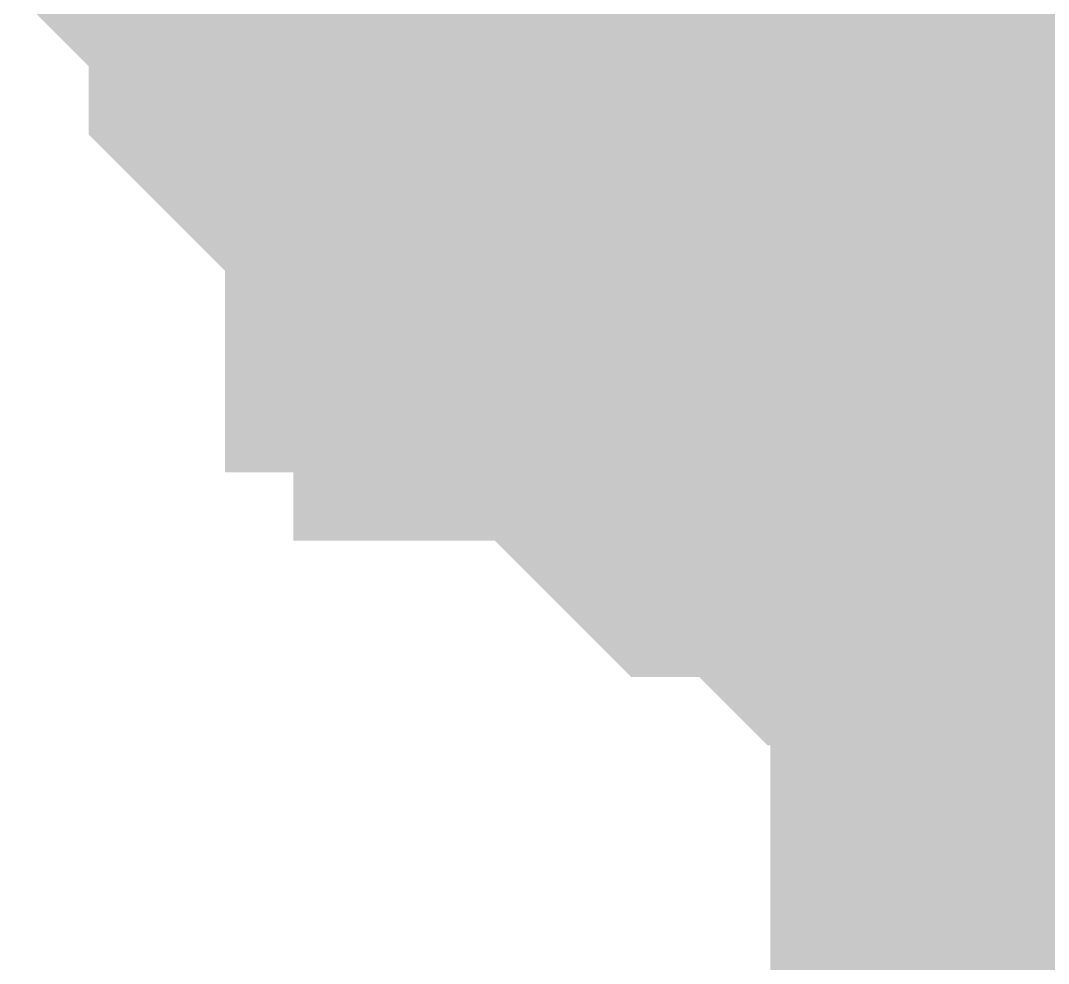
# Model space of a CAD drawing. Header units: inches. Extents: x 0 to 841, y 0 to 594.
# Drawn here: x 789.152 to 789.829, y 486.486 to 487.107 of the extents above; entities that cross this region are included whole.
import ezdxf

# ---------------------------------------------------------------- set-up
doc = ezdxf.new("R2010")
doc.units = ezdxf.units.IN
doc.layers.add('Sheet', color=255, linetype='Continuous')

msp = doc.modelspace()

# ---------------------------------------------------------------- linework, layer by layer
at = {"layer": 'Sheet'}
msp.add_lwpolyline([(789.74589, 487.49961, 0.508, 0.508, 1), (790.25389, 487.49961, 0.508, 0.508, 1)], format="xyseb", close=True, dxfattribs=at)
for points in [[(790.02077, 487.49864, 0.7493, 0.7493, 0), (790.02077, 481.97368, 0.7493, 0.7493, 0)], [(790.02077, 486.73503, 0.29972, 0.29972, 0), (789.97586, 486.73503, 0.29972, 0.29972, 0), (789.93094, 486.73503, 0.29972, 0.29972, 0), (789.88603, 486.73503, 0.29972, 0.29972, 0), (789.84111, 486.73503, 0.29972, 0.29972, 0), (789.84111, 486.73503, 0.29972, 0.29972, 0), (789.7962, 486.77995, 0.29972, 0.29972, 0), (789.75128, 486.77995, 0.29972, 0.29972, 0), (789.70637, 486.77995, 0.29972, 0.29972, 0), (789.66145, 486.82486, 0.29972, 0.29972, 0), (789.66145, 486.82486, 0.29972, 0.29972, 0), (789.61653, 486.82486, 0.29972, 0.29972, 0), (789.57162, 486.86978, 0.29972, 0.29972, 0), (789.57162, 486.86978, 0.29972, 0.29972, 0), (789.5267, 486.9147, 0.29972, 0.29972, 0), (789.48179, 486.9147, 0.29972, 0.29972, 0), (789.48179, 486.95962, 0.29972, 0.29972, 0), (789.43687, 486.95962, 0.29972, 0.29972, 0), (789.43687, 487.00454, 0.29972, 0.29972, 0), (789.39196, 487.04946, 0.29972, 0.29972, 0), (789.39196, 487.04946, 0.29972, 0.29972, 0), (789.34704, 487.09437, 0.29972, 0.29972, 0), (789.34704, 487.13929, 0.29972, 0.29972, 0), (789.34704, 487.13929, 0.29972, 0.29972, 0), (789.30213, 487.18421, 0.29972, 0.29972, 0), (789.30213, 487.22913, 0.29972, 0.29972, 0), (789.30213, 487.27405, 0.29972, 0.29972, 0)], [(790.02077, 486.73503, 0.29972, 0.29972, 0), (789.97586, 486.73503, 0.29972, 0.29972, 0), (789.93094, 486.73503, 0.29972, 0.29972, 0), (789.88603, 486.73503, 0.29972, 0.29972, 0), (789.84111, 486.73503, 0.29972, 0.29972, 0), (789.84111, 486.73503, 0.29972, 0.29972, 0), (789.7962, 486.77995, 0.29972, 0.29972, 0), (789.75128, 486.77995, 0.29972, 0.29972, 0), (789.70637, 486.77995, 0.29972, 0.29972, 0), (789.66145, 486.82486, 0.29972, 0.29972, 0), (789.66145, 486.82486, 0.29972, 0.29972, 0), (789.61653, 486.82486, 0.29972, 0.29972, 0), (789.57162, 486.86978, 0.29972, 0.29972, 0), (789.57162, 486.86978, 0.29972, 0.29972, 0), (789.5267, 486.9147, 0.29972, 0.29972, 0), (789.48179, 486.9147, 0.29972, 0.29972, 0), (789.48179, 486.95962, 0.29972, 0.29972, 0), (789.43687, 486.95962, 0.29972, 0.29972, 0), (789.43687, 487.00454, 0.29972, 0.29972, 0), (789.39196, 487.04946, 0.29972, 0.29972, 0), (789.39196, 487.04946, 0.29972, 0.29972, 0), (789.34704, 487.09437, 0.29972, 0.29972, 0), (789.34704, 487.13929, 0.29972, 0.29972, 0), (789.34704, 487.13929, 0.29972, 0.29972, 0), (789.30213, 487.18421, 0.29972, 0.29972, 0), (789.30213, 487.22913, 0.29972, 0.29972, 0), (789.30213, 487.27405, 0.29972, 0.29972, 0)], [(790.02077, 486.73503, 0.29972, 0.29972, 0), (789.97586, 486.73503, 0.29972, 0.29972, 0), (789.93094, 486.73503, 0.29972, 0.29972, 0), (789.88603, 486.73503, 0.29972, 0.29972, 0), (789.84111, 486.73503, 0.29972, 0.29972, 0), (789.84111, 486.73503, 0.29972, 0.29972, 0), (789.7962, 486.77995, 0.29972, 0.29972, 0), (789.75128, 486.77995, 0.29972, 0.29972, 0), (789.70637, 486.77995, 0.29972, 0.29972, 0), (789.66145, 486.82486, 0.29972, 0.29972, 0), (789.66145, 486.82486, 0.29972, 0.29972, 0), (789.61653, 486.82486, 0.29972, 0.29972, 0), (789.57162, 486.86978, 0.29972, 0.29972, 0), (789.57162, 486.86978, 0.29972, 0.29972, 0), (789.5267, 486.9147, 0.29972, 0.29972, 0), (789.48179, 486.9147, 0.29972, 0.29972, 0), (789.48179, 486.95962, 0.29972, 0.29972, 0), (789.43687, 486.95962, 0.29972, 0.29972, 0), (789.43687, 487.00454, 0.29972, 0.29972, 0), (789.39196, 487.04946, 0.29972, 0.29972, 0), (789.39196, 487.04946, 0.29972, 0.29972, 0), (789.34704, 487.09437, 0.29972, 0.29972, 0), (789.34704, 487.13929, 0.29972, 0.29972, 0), (789.34704, 487.13929, 0.29972, 0.29972, 0), (789.30213, 487.18421, 0.29972, 0.29972, 0), (789.30213, 487.22913, 0.29972, 0.29972, 0), (789.30213, 487.27405, 0.29972, 0.29972, 0)], [(790.02077, 486.73503, 0.29972, 0.29972, 0), (789.97586, 486.73503, 0.29972, 0.29972, 0), (789.93094, 486.73503, 0.29972, 0.29972, 0), (789.88603, 486.73503, 0.29972, 0.29972, 0), (789.84111, 486.73503, 0.29972, 0.29972, 0), (789.84111, 486.73503, 0.29972, 0.29972, 0), (789.7962, 486.77995, 0.29972, 0.29972, 0), (789.75128, 486.77995, 0.29972, 0.29972, 0), (789.70637, 486.77995, 0.29972, 0.29972, 0), (789.66145, 486.82486, 0.29972, 0.29972, 0), (789.66145, 486.82486, 0.29972, 0.29972, 0), (789.61653, 486.82486, 0.29972, 0.29972, 0), (789.57162, 486.86978, 0.29972, 0.29972, 0), (789.57162, 486.86978, 0.29972, 0.29972, 0), (789.5267, 486.9147, 0.29972, 0.29972, 0), (789.48179, 486.9147, 0.29972, 0.29972, 0), (789.48179, 486.95962, 0.29972, 0.29972, 0), (789.43687, 486.95962, 0.29972, 0.29972, 0), (789.43687, 487.00454, 0.29972, 0.29972, 0), (789.39196, 487.04946, 0.29972, 0.29972, 0), (789.39196, 487.04946, 0.29972, 0.29972, 0), (789.34704, 487.09437, 0.29972, 0.29972, 0), (789.34704, 487.13929, 0.29972, 0.29972, 0), (789.34704, 487.13929, 0.29972, 0.29972, 0), (789.30213, 487.18421, 0.29972, 0.29972, 0), (789.30213, 487.22913, 0.29972, 0.29972, 0), (789.30213, 487.27405, 0.29972, 0.29972, 0)], [(790.02077, 486.73503, 0.29972, 0.29972, 0), (789.97586, 486.73503, 0.29972, 0.29972, 0), (789.93094, 486.73503, 0.29972, 0.29972, 0), (789.88603, 486.73503, 0.29972, 0.29972, 0), (789.84111, 486.73503, 0.29972, 0.29972, 0), (789.84111, 486.73503, 0.29972, 0.29972, 0), (789.7962, 486.77995, 0.29972, 0.29972, 0), (789.75128, 486.77995, 0.29972, 0.29972, 0), (789.70637, 486.77995, 0.29972, 0.29972, 0), (789.66145, 486.82486, 0.29972, 0.29972, 0), (789.66145, 486.82486, 0.29972, 0.29972, 0), (789.61653, 486.82486, 0.29972, 0.29972, 0), (789.57162, 486.86978, 0.29972, 0.29972, 0), (789.57162, 486.86978, 0.29972, 0.29972, 0), (789.5267, 486.9147, 0.29972, 0.29972, 0), (789.48179, 486.9147, 0.29972, 0.29972, 0), (789.48179, 486.95962, 0.29972, 0.29972, 0), (789.43687, 486.95962, 0.29972, 0.29972, 0), (789.43687, 487.00454, 0.29972, 0.29972, 0), (789.39196, 487.04946, 0.29972, 0.29972, 0), (789.39196, 487.04946, 0.29972, 0.29972, 0), (789.34704, 487.09437, 0.29972, 0.29972, 0), (789.34704, 487.13929, 0.29972, 0.29972, 0), (789.34704, 487.13929, 0.29972, 0.29972, 0), (789.30213, 487.18421, 0.29972, 0.29972, 0), (789.30213, 487.22913, 0.29972, 0.29972, 0), (789.30213, 487.27405, 0.29972, 0.29972, 0)], [(790.02077, 486.73503, 0.29972, 0.29972, 0), (789.97586, 486.73503, 0.29972, 0.29972, 0), (789.93094, 486.73503, 0.29972, 0.29972, 0), (789.88603, 486.73503, 0.29972, 0.29972, 0), (789.84111, 486.73503, 0.29972, 0.29972, 0), (789.84111, 486.73503, 0.29972, 0.29972, 0), (789.7962, 486.77995, 0.29972, 0.29972, 0), (789.75128, 486.77995, 0.29972, 0.29972, 0), (789.70637, 486.77995, 0.29972, 0.29972, 0), (789.66145, 486.82486, 0.29972, 0.29972, 0), (789.66145, 486.82486, 0.29972, 0.29972, 0), (789.61653, 486.82486, 0.29972, 0.29972, 0), (789.57162, 486.86978, 0.29972, 0.29972, 0), (789.57162, 486.86978, 0.29972, 0.29972, 0), (789.5267, 486.9147, 0.29972, 0.29972, 0), (789.48179, 486.9147, 0.29972, 0.29972, 0), (789.48179, 486.95962, 0.29972, 0.29972, 0), (789.43687, 486.95962, 0.29972, 0.29972, 0), (789.43687, 487.00454, 0.29972, 0.29972, 0), (789.39196, 487.04946, 0.29972, 0.29972, 0), (789.39196, 487.04946, 0.29972, 0.29972, 0), (789.34704, 487.09437, 0.29972, 0.29972, 0), (789.34704, 487.13929, 0.29972, 0.29972, 0), (789.34704, 487.13929, 0.29972, 0.29972, 0), (789.30213, 487.18421, 0.29972, 0.29972, 0), (789.30213, 487.22913, 0.29972, 0.29972, 0), (789.30213, 487.27405, 0.29972, 0.29972, 0)], [(790.02077, 486.95962, 0.29972, 0.29972, 0), (789.97586, 486.95962, 0.29972, 0.29972, 0), (789.97586, 486.95962, 0.29972, 0.29972, 0), (789.93094, 486.95962, 0.29972, 0.29972, 0), (789.88603, 486.95962, 0.29972, 0.29972, 0), (789.88603, 486.95962, 0.29972, 0.29972, 0), (789.84111, 487.00454, 0.29972, 0.29972, 0), (789.84111, 487.00454, 0.29972, 0.29972, 0), (789.7962, 487.00454, 0.29972, 0.29972, 0), (789.7962, 487.00454, 0.29972, 0.29972, 0), (789.75128, 487.00454, 0.29972, 0.29972, 0), (789.75128, 487.04946, 0.29972, 0.29972, 0), (789.70637, 487.04946, 0.29972, 0.29972, 0), (789.70637, 487.04946, 0.29972, 0.29972, 0), (789.66145, 487.09437, 0.29972, 0.29972, 0), (789.66145, 487.09437, 0.29972, 0.29972, 0), (789.61653, 487.09437, 0.29972, 0.29972, 0), (789.61653, 487.13929, 0.29972, 0.29972, 0), (789.61653, 487.13929, 0.29972, 0.29972, 0), (789.57162, 487.18421, 0.29972, 0.29972, 0), (789.57162, 487.18421, 0.29972, 0.29972, 0), (789.57162, 487.22913, 0.29972, 0.29972, 0), (789.5267, 487.22913, 0.29972, 0.29972, 0), (789.5267, 487.27405, 0.29972, 0.29972, 0)], [(790.02077, 486.95962, 0.29972, 0.29972, 0), (789.97586, 486.95962, 0.29972, 0.29972, 0), (789.97586, 486.95962, 0.29972, 0.29972, 0), (789.93094, 486.95962, 0.29972, 0.29972, 0), (789.88603, 486.95962, 0.29972, 0.29972, 0), (789.88603, 486.95962, 0.29972, 0.29972, 0), (789.84111, 487.00454, 0.29972, 0.29972, 0), (789.84111, 487.00454, 0.29972, 0.29972, 0), (789.7962, 487.00454, 0.29972, 0.29972, 0), (789.7962, 487.00454, 0.29972, 0.29972, 0), (789.75128, 487.00454, 0.29972, 0.29972, 0), (789.75128, 487.04946, 0.29972, 0.29972, 0), (789.70637, 487.04946, 0.29972, 0.29972, 0), (789.70637, 487.04946, 0.29972, 0.29972, 0), (789.66145, 487.09437, 0.29972, 0.29972, 0), (789.66145, 487.09437, 0.29972, 0.29972, 0), (789.61653, 487.09437, 0.29972, 0.29972, 0), (789.61653, 487.13929, 0.29972, 0.29972, 0), (789.61653, 487.13929, 0.29972, 0.29972, 0), (789.57162, 487.18421, 0.29972, 0.29972, 0), (789.57162, 487.18421, 0.29972, 0.29972, 0), (789.57162, 487.22913, 0.29972, 0.29972, 0), (789.5267, 487.22913, 0.29972, 0.29972, 0), (789.5267, 487.27405, 0.29972, 0.29972, 0)], [(790.02077, 486.95962, 0.29972, 0.29972, 0), (789.97586, 486.95962, 0.29972, 0.29972, 0), (789.97586, 486.95962, 0.29972, 0.29972, 0), (789.93094, 486.95962, 0.29972, 0.29972, 0), (789.88603, 486.95962, 0.29972, 0.29972, 0), (789.88603, 486.95962, 0.29972, 0.29972, 0), (789.84111, 487.00454, 0.29972, 0.29972, 0), (789.84111, 487.00454, 0.29972, 0.29972, 0), (789.7962, 487.00454, 0.29972, 0.29972, 0), (789.7962, 487.00454, 0.29972, 0.29972, 0), (789.75128, 487.00454, 0.29972, 0.29972, 0), (789.75128, 487.04946, 0.29972, 0.29972, 0), (789.70637, 487.04946, 0.29972, 0.29972, 0), (789.70637, 487.04946, 0.29972, 0.29972, 0), (789.66145, 487.09437, 0.29972, 0.29972, 0), (789.66145, 487.09437, 0.29972, 0.29972, 0), (789.61653, 487.09437, 0.29972, 0.29972, 0), (789.61653, 487.13929, 0.29972, 0.29972, 0), (789.61653, 487.13929, 0.29972, 0.29972, 0), (789.57162, 487.18421, 0.29972, 0.29972, 0), (789.57162, 487.18421, 0.29972, 0.29972, 0), (789.57162, 487.22913, 0.29972, 0.29972, 0), (789.5267, 487.22913, 0.29972, 0.29972, 0), (789.5267, 487.27405, 0.29972, 0.29972, 0)], [(790.02077, 486.95962, 0.29972, 0.29972, 0), (789.97586, 486.95962, 0.29972, 0.29972, 0), (789.97586, 486.95962, 0.29972, 0.29972, 0), (789.93094, 486.95962, 0.29972, 0.29972, 0), (789.88603, 486.95962, 0.29972, 0.29972, 0), (789.88603, 486.95962, 0.29972, 0.29972, 0), (789.84111, 487.00454, 0.29972, 0.29972, 0), (789.84111, 487.00454, 0.29972, 0.29972, 0), (789.7962, 487.00454, 0.29972, 0.29972, 0), (789.7962, 487.00454, 0.29972, 0.29972, 0), (789.75128, 487.00454, 0.29972, 0.29972, 0), (789.75128, 487.04946, 0.29972, 0.29972, 0), (789.70637, 487.04946, 0.29972, 0.29972, 0), (789.70637, 487.04946, 0.29972, 0.29972, 0), (789.66145, 487.09437, 0.29972, 0.29972, 0), (789.66145, 487.09437, 0.29972, 0.29972, 0), (789.61653, 487.09437, 0.29972, 0.29972, 0), (789.61653, 487.13929, 0.29972, 0.29972, 0), (789.61653, 487.13929, 0.29972, 0.29972, 0), (789.57162, 487.18421, 0.29972, 0.29972, 0), (789.57162, 487.18421, 0.29972, 0.29972, 0), (789.57162, 487.22913, 0.29972, 0.29972, 0), (789.5267, 487.22913, 0.29972, 0.29972, 0), (789.5267, 487.27405, 0.29972, 0.29972, 0)], [(789.88603, 486.73503, 0.09906, 0.09906, 0), (789.84111, 486.73503, 0.09906, 0.09906, 0), (789.84111, 486.73503, 0.09906, 0.09906, 0), (789.7962, 486.77995, 0.09906, 0.09906, 0), (789.75128, 486.77995, 0.09906, 0.09906, 0), (789.70637, 486.77995, 0.09906, 0.09906, 0), (789.66145, 486.82486, 0.09906, 0.09906, 0), (789.66145, 486.82486, 0.09906, 0.09906, 0), (789.61653, 486.82486, 0.09906, 0.09906, 0), (789.57162, 486.86978, 0.09906, 0.09906, 0), (789.57162, 486.86978, 0.09906, 0.09906, 0), (789.5267, 486.9147, 0.09906, 0.09906, 0), (789.48179, 486.9147, 0.09906, 0.09906, 0), (789.48179, 486.95962, 0.09906, 0.09906, 0), (789.43687, 486.95962, 0.09906, 0.09906, 0), (789.43687, 487.00454, 0.09906, 0.09906, 0), (789.39196, 487.04946, 0.09906, 0.09906, 0), (789.39196, 487.04946, 0.09906, 0.09906, 0), (789.34704, 487.09437, 0.09906, 0.09906, 0), (789.34704, 487.13929, 0.09906, 0.09906, 0), (789.34704, 487.13929, 0.09906, 0.09906, 0), (789.30213, 487.18421, 0.09906, 0.09906, 0)], [(789.88603, 486.73503, 0.09906, 0.09906, 0), (789.84111, 486.73503, 0.09906, 0.09906, 0), (789.84111, 486.73503, 0.09906, 0.09906, 0), (789.7962, 486.77995, 0.09906, 0.09906, 0), (789.75128, 486.77995, 0.09906, 0.09906, 0), (789.70637, 486.77995, 0.09906, 0.09906, 0), (789.66145, 486.82486, 0.09906, 0.09906, 0), (789.66145, 486.82486, 0.09906, 0.09906, 0), (789.61653, 486.82486, 0.09906, 0.09906, 0), (789.57162, 486.86978, 0.09906, 0.09906, 0), (789.57162, 486.86978, 0.09906, 0.09906, 0), (789.5267, 486.9147, 0.09906, 0.09906, 0), (789.48179, 486.9147, 0.09906, 0.09906, 0), (789.48179, 486.95962, 0.09906, 0.09906, 0), (789.43687, 486.95962, 0.09906, 0.09906, 0), (789.43687, 487.00454, 0.09906, 0.09906, 0), (789.39196, 487.04946, 0.09906, 0.09906, 0), (789.39196, 487.04946, 0.09906, 0.09906, 0), (789.34704, 487.09437, 0.09906, 0.09906, 0), (789.34704, 487.13929, 0.09906, 0.09906, 0), (789.34704, 487.13929, 0.09906, 0.09906, 0), (789.30213, 487.18421, 0.09906, 0.09906, 0)], [(789.88603, 486.73503, 0.09906, 0.09906, 0), (789.84111, 486.73503, 0.09906, 0.09906, 0), (789.84111, 486.73503, 0.09906, 0.09906, 0), (789.7962, 486.77995, 0.09906, 0.09906, 0), (789.75128, 486.77995, 0.09906, 0.09906, 0), (789.70637, 486.77995, 0.09906, 0.09906, 0), (789.66145, 486.82486, 0.09906, 0.09906, 0), (789.66145, 486.82486, 0.09906, 0.09906, 0), (789.61653, 486.82486, 0.09906, 0.09906, 0), (789.57162, 486.86978, 0.09906, 0.09906, 0), (789.57162, 486.86978, 0.09906, 0.09906, 0), (789.5267, 486.9147, 0.09906, 0.09906, 0), (789.48179, 486.9147, 0.09906, 0.09906, 0), (789.48179, 486.95962, 0.09906, 0.09906, 0), (789.43687, 486.95962, 0.09906, 0.09906, 0), (789.43687, 487.00454, 0.09906, 0.09906, 0), (789.39196, 487.04946, 0.09906, 0.09906, 0), (789.39196, 487.04946, 0.09906, 0.09906, 0), (789.34704, 487.09437, 0.09906, 0.09906, 0), (789.34704, 487.13929, 0.09906, 0.09906, 0), (789.34704, 487.13929, 0.09906, 0.09906, 0), (789.30213, 487.18421, 0.09906, 0.09906, 0)], [(789.88603, 486.73503, 0.09906, 0.09906, 0), (789.84111, 486.73503, 0.09906, 0.09906, 0), (789.84111, 486.73503, 0.09906, 0.09906, 0), (789.7962, 486.77995, 0.09906, 0.09906, 0), (789.75128, 486.77995, 0.09906, 0.09906, 0), (789.70637, 486.77995, 0.09906, 0.09906, 0), (789.66145, 486.82486, 0.09906, 0.09906, 0), (789.66145, 486.82486, 0.09906, 0.09906, 0), (789.61653, 486.82486, 0.09906, 0.09906, 0), (789.57162, 486.86978, 0.09906, 0.09906, 0), (789.57162, 486.86978, 0.09906, 0.09906, 0), (789.5267, 486.9147, 0.09906, 0.09906, 0), (789.48179, 486.9147, 0.09906, 0.09906, 0), (789.48179, 486.95962, 0.09906, 0.09906, 0), (789.43687, 486.95962, 0.09906, 0.09906, 0), (789.43687, 487.00454, 0.09906, 0.09906, 0), (789.39196, 487.04946, 0.09906, 0.09906, 0), (789.39196, 487.04946, 0.09906, 0.09906, 0), (789.34704, 487.09437, 0.09906, 0.09906, 0), (789.34704, 487.13929, 0.09906, 0.09906, 0), (789.34704, 487.13929, 0.09906, 0.09906, 0), (789.30213, 487.18421, 0.09906, 0.09906, 0)], [(789.88603, 486.73503, 0.09906, 0.09906, 0), (789.84111, 486.73503, 0.09906, 0.09906, 0), (789.84111, 486.73503, 0.09906, 0.09906, 0), (789.7962, 486.77995, 0.09906, 0.09906, 0), (789.75128, 486.77995, 0.09906, 0.09906, 0), (789.70637, 486.77995, 0.09906, 0.09906, 0), (789.66145, 486.82486, 0.09906, 0.09906, 0), (789.66145, 486.82486, 0.09906, 0.09906, 0), (789.61653, 486.82486, 0.09906, 0.09906, 0), (789.57162, 486.86978, 0.09906, 0.09906, 0), (789.57162, 486.86978, 0.09906, 0.09906, 0), (789.5267, 486.9147, 0.09906, 0.09906, 0), (789.48179, 486.9147, 0.09906, 0.09906, 0), (789.48179, 486.95962, 0.09906, 0.09906, 0), (789.43687, 486.95962, 0.09906, 0.09906, 0), (789.43687, 487.00454, 0.09906, 0.09906, 0), (789.39196, 487.04946, 0.09906, 0.09906, 0), (789.39196, 487.04946, 0.09906, 0.09906, 0), (789.34704, 487.09437, 0.09906, 0.09906, 0), (789.34704, 487.13929, 0.09906, 0.09906, 0), (789.34704, 487.13929, 0.09906, 0.09906, 0), (789.30213, 487.18421, 0.09906, 0.09906, 0)], [(789.88603, 486.73503, 0.09906, 0.09906, 0), (789.84111, 486.73503, 0.09906, 0.09906, 0), (789.84111, 486.73503, 0.09906, 0.09906, 0), (789.7962, 486.77995, 0.09906, 0.09906, 0), (789.75128, 486.77995, 0.09906, 0.09906, 0), (789.70637, 486.77995, 0.09906, 0.09906, 0), (789.66145, 486.82486, 0.09906, 0.09906, 0), (789.66145, 486.82486, 0.09906, 0.09906, 0), (789.61653, 486.82486, 0.09906, 0.09906, 0), (789.57162, 486.86978, 0.09906, 0.09906, 0), (789.57162, 486.86978, 0.09906, 0.09906, 0), (789.5267, 486.9147, 0.09906, 0.09906, 0), (789.48179, 486.9147, 0.09906, 0.09906, 0), (789.48179, 486.95962, 0.09906, 0.09906, 0), (789.43687, 486.95962, 0.09906, 0.09906, 0), (789.43687, 487.00454, 0.09906, 0.09906, 0), (789.39196, 487.04946, 0.09906, 0.09906, 0), (789.39196, 487.04946, 0.09906, 0.09906, 0), (789.34704, 487.09437, 0.09906, 0.09906, 0), (789.34704, 487.13929, 0.09906, 0.09906, 0), (789.34704, 487.13929, 0.09906, 0.09906, 0), (789.30213, 487.18421, 0.09906, 0.09906, 0)], [(789.88603, 486.95962, 0.09906, 0.09906, 0), (789.84111, 487.00454, 0.09906, 0.09906, 0), (789.84111, 487.00454, 0.09906, 0.09906, 0), (789.7962, 487.00454, 0.09906, 0.09906, 0), (789.7962, 487.00454, 0.09906, 0.09906, 0), (789.75128, 487.00454, 0.09906, 0.09906, 0), (789.75128, 487.04946, 0.09906, 0.09906, 0), (789.70637, 487.04946, 0.09906, 0.09906, 0), (789.70637, 487.04946, 0.09906, 0.09906, 0), (789.66145, 487.09437, 0.09906, 0.09906, 0), (789.66145, 487.09437, 0.09906, 0.09906, 0), (789.61653, 487.09437, 0.09906, 0.09906, 0), (789.61653, 487.13929, 0.09906, 0.09906, 0), (789.61653, 487.13929, 0.09906, 0.09906, 0), (789.57162, 487.18421, 0.09906, 0.09906, 0)], [(789.88603, 486.95962, 0.09906, 0.09906, 0), (789.84111, 487.00454, 0.09906, 0.09906, 0), (789.84111, 487.00454, 0.09906, 0.09906, 0), (789.7962, 487.00454, 0.09906, 0.09906, 0), (789.7962, 487.00454, 0.09906, 0.09906, 0), (789.75128, 487.00454, 0.09906, 0.09906, 0), (789.75128, 487.04946, 0.09906, 0.09906, 0), (789.70637, 487.04946, 0.09906, 0.09906, 0), (789.70637, 487.04946, 0.09906, 0.09906, 0), (789.66145, 487.09437, 0.09906, 0.09906, 0), (789.66145, 487.09437, 0.09906, 0.09906, 0), (789.61653, 487.09437, 0.09906, 0.09906, 0), (789.61653, 487.13929, 0.09906, 0.09906, 0), (789.61653, 487.13929, 0.09906, 0.09906, 0), (789.57162, 487.18421, 0.09906, 0.09906, 0)], [(789.88603, 486.95962, 0.09906, 0.09906, 0), (789.84111, 487.00454, 0.09906, 0.09906, 0), (789.84111, 487.00454, 0.09906, 0.09906, 0), (789.7962, 487.00454, 0.09906, 0.09906, 0), (789.7962, 487.00454, 0.09906, 0.09906, 0), (789.75128, 487.00454, 0.09906, 0.09906, 0), (789.75128, 487.04946, 0.09906, 0.09906, 0), (789.70637, 487.04946, 0.09906, 0.09906, 0), (789.70637, 487.04946, 0.09906, 0.09906, 0), (789.66145, 487.09437, 0.09906, 0.09906, 0), (789.66145, 487.09437, 0.09906, 0.09906, 0), (789.61653, 487.09437, 0.09906, 0.09906, 0), (789.61653, 487.13929, 0.09906, 0.09906, 0), (789.61653, 487.13929, 0.09906, 0.09906, 0), (789.57162, 487.18421, 0.09906, 0.09906, 0)], [(789.88603, 486.95962, 0.09906, 0.09906, 0), (789.84111, 487.00454, 0.09906, 0.09906, 0), (789.84111, 487.00454, 0.09906, 0.09906, 0), (789.7962, 487.00454, 0.09906, 0.09906, 0), (789.7962, 487.00454, 0.09906, 0.09906, 0), (789.75128, 487.00454, 0.09906, 0.09906, 0), (789.75128, 487.04946, 0.09906, 0.09906, 0), (789.70637, 487.04946, 0.09906, 0.09906, 0), (789.70637, 487.04946, 0.09906, 0.09906, 0), (789.66145, 487.09437, 0.09906, 0.09906, 0), (789.66145, 487.09437, 0.09906, 0.09906, 0), (789.61653, 487.09437, 0.09906, 0.09906, 0), (789.61653, 487.13929, 0.09906, 0.09906, 0), (789.61653, 487.13929, 0.09906, 0.09906, 0), (789.57162, 487.18421, 0.09906, 0.09906, 0)]]:
    msp.add_lwpolyline(points, format="xyseb", dxfattribs=at)

doc.saveas('drawing.dxf')
